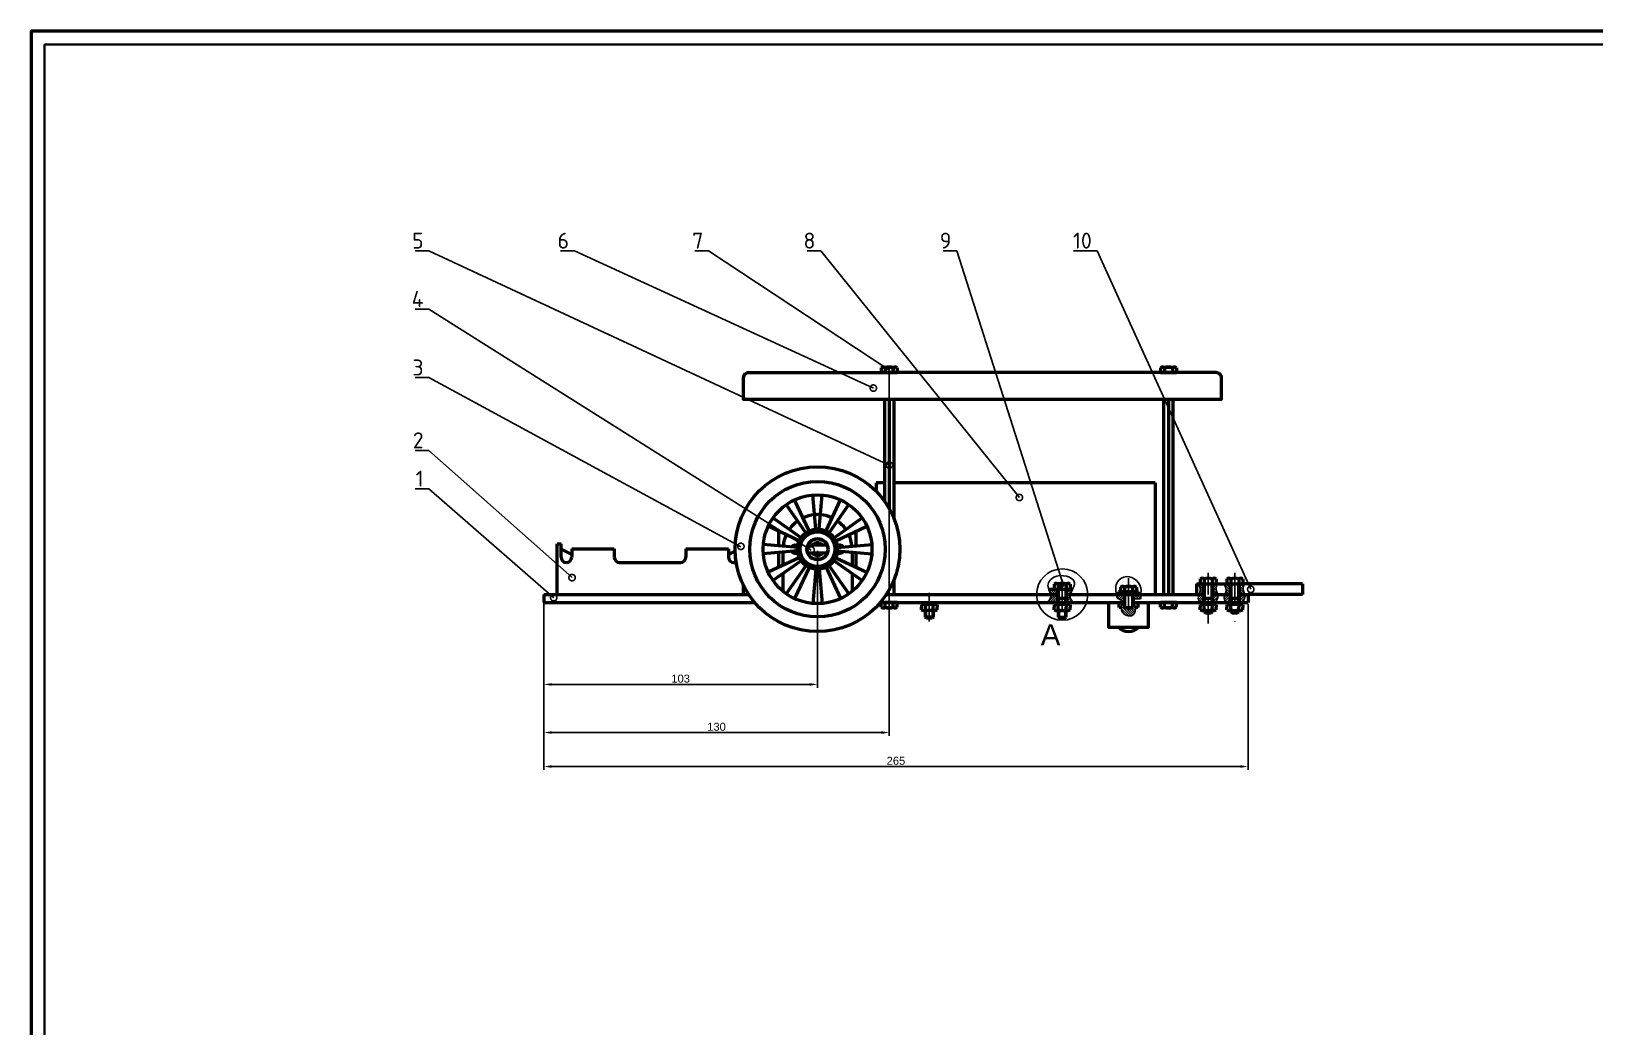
# Model space of a CAD drawing. Header units: inches. Extents: x -2446 to 6128, y -345 to 2058.
# Drawn here: x 116 to 705, y 1196 to 1571 of the extents above; entities that cross this region are included whole.
import ezdxf

# ---------------------------------------------------------------- set-up
doc = ezdxf.new("R2010")
doc.units = ezdxf.units.IN
doc.header["$MEASUREMENT"] = 0
doc.linetypes.add('ACAD_ISO10W100', pattern=[18, 12, -3, 0, -3])
doc.layers.get('0').update_dxf_attribs({"color": 1, "lineweight": 50})
for name, color, linetype, lineweight in [('0.6', 7, 'Continuous', 60), ('10_CHUTHICHDAM', 7, 'Continuous', 50), ('1_NETDAM', 7, 'Continuous', 50), ('9_DUONGCHUTHICH', 152, 'Continuous', 25), ('KHUNG MANH', 2, 'Continuous', 35), ('Net Dam', 3, 'Continuous', 50), ('Net Dam 2', 60, 'Continuous', 50), ('Net Dam 3', 230, 'Continuous', 50), ('Net Dam 4', 170, 'Continuous', 50), ('Net Dam BL', 30, 'Continuous', 50), ('Net Duong Tam', 190, 'ACAD_ISO10W100', 25), ('Net Nhat', 2, 'Continuous', 25), ('Net Vat Lieu', 210, 'Continuous', 25)]:
    doc.layers.add(name, color=color, linetype=linetype, lineweight=lineweight)
doc.styles.get("Standard").update_dxf_attribs({"font": 'arial.ttf'})
doc.dimstyles.new('ISO-25', dxfattribs={"dimtxt": 3, "dimasz": 3, "dimexe": 1.25, "dimexo": 0.625, "dimtad": 1, "dimtxsty": 'Standard', "dimcen": 6, "dimadec": 0, "dimazin": 0, "dimtfac": 1, "dimtmove": 0, "dimatfit": 3, "dimfxl": 1, "dimarcsym": 0})
pattern_1 = [(45, (1737.39503, 633.25836), (-0.44194174, 0.44194174), [])]
pattern_2 = [(135, (1737.39503, 633.25836), (-0.44194174, -0.44194174), [])]

# ---------------------------------------------------------------- blocks, each defined once
blk = doc.blocks.new('*U9')
at = {"layer": 'Net Dam 3'}
for p, q in [((-0.66, -6.44), (-1.79, 6.44)), ((0.66, -6.44), (1.79, 6.44))]:
    blk.add_line(p, q, dxfattribs=at)
blk = doc.blocks.new('*U10')
at = {"layer": 'Net Dam 3', "color": 0, "linetype": 'ByBlock', "lineweight": -2, "transparency": 16777216}
for p, rotation in [((-1332.32, 754.83), 29.99999999999999), ((-1318.34, 754.83), 329.9999999999999), ((-1337.44, 749.71), 59.99999999999999), ((-1313.22, 749.71), 299.9999999999999), ((-1339.31, 742.72), 90), ((-1311.35, 742.72), 269.9999999999999), ((-1337.44, 735.73), 120), ((-1332.32, 730.61), 150), ((-1318.34, 730.61), 210), ((-1313.22, 735.73), 240), ((-1325.33, 728.74), 180)]:
    blk.add_blockref('*U9', p, dxfattribs=dict(at, rotation=rotation))
blk.add_blockref('*U9', (-1325.33, 756.7), dxfattribs=at)
blk = doc.blocks.new('*D11')
at = {"layer": '9_DUONGCHUTHICH', "color": 0, "lineweight": -2, "transparency": 16777216}
for p, q in [((309.02, 1355.34), (309.02, 1292.89)), ((574.15, 1355.34), (574.15, 1292.89)), ((312.02, 1294.14), (571.15, 1294.14))]:
    blk.add_line(p, q, dxfattribs=at)
at = {"layer": '9_DUONGCHUTHICH', "color": 0, "transparency": 16777216}
for points in [[(312.02, 1294.64), (312.02, 1293.64), (309.02, 1294.14)], [(571.15, 1294.64), (571.15, 1293.64), (574.15, 1294.14)]]:
    blk.add_solid(points, dxfattribs=at)
at = {"layer": 'Defpoints', "color": 0, "transparency": 16777216}
for p in [(309.02, 1355.97), (574.15, 1355.97), (574.15, 1294.14)]:
    blk.add_point(p, dxfattribs=at)
at = {"layer": '9_DUONGCHUTHICH', "color": 0, "transparency": 16777216, "insert": (441.58, 1296.29), "char_height": 3, "attachment_point": 5}
blk.add_mtext('265', dxfattribs=at)
blk = doc.blocks.new('*D34')
at = {"layer": '9_DUONGCHUTHICH', "color": 0, "lineweight": -2, "transparency": 16777216}
for p, q in [((439.08, 1443.94), (439.08, 1305.69)), ((309.02, 1358.34), (309.02, 1305.69)), ((312.02, 1306.94), (436.08, 1306.94))]:
    blk.add_line(p, q, dxfattribs=at)
at = {"layer": '9_DUONGCHUTHICH', "color": 0, "transparency": 16777216}
for points in [[(312.02, 1307.44), (312.02, 1306.44), (309.02, 1306.94)], [(436.08, 1307.44), (436.08, 1306.44), (439.08, 1306.94)]]:
    blk.add_solid(points, dxfattribs=at)
at = {"layer": 'Defpoints', "color": 0, "transparency": 16777216}
for p in [(439.08, 1444.57), (309.02, 1358.97), (439.08, 1306.94)]:
    blk.add_point(p, dxfattribs=at)
at = {"layer": '9_DUONGCHUTHICH', "color": 0, "transparency": 16777216, "insert": (374.05, 1309.1), "char_height": 3, "attachment_point": 5}
blk.add_mtext('130', dxfattribs=at)
blk = doc.blocks.new('*D35')
at = {"layer": '9_DUONGCHUTHICH', "color": 0, "lineweight": -2, "transparency": 16777216}
for p, q in [((412.07, 1375.35), (412.07, 1323.81)), ((309.02, 1355.34), (309.02, 1323.81)), ((409.07, 1325.06), (312.02, 1325.06))]:
    blk.add_line(p, q, dxfattribs=at)
at = {"layer": '9_DUONGCHUTHICH', "color": 0, "transparency": 16777216}
for points in [[(312.02, 1325.56), (312.02, 1324.56), (309.02, 1325.06)], [(409.07, 1325.56), (409.07, 1324.56), (412.07, 1325.06)]]:
    blk.add_solid(points, dxfattribs=at)
at = {"layer": 'Defpoints', "color": 0, "transparency": 16777216}
for p in [(412.07, 1375.98), (309.02, 1355.97), (309.02, 1325.06)]:
    blk.add_point(p, dxfattribs=at)
at = {"layer": '9_DUONGCHUTHICH', "color": 0, "transparency": 16777216, "insert": (360.54, 1327.22), "char_height": 3, "attachment_point": 5}
blk.add_mtext('103', dxfattribs=at)
blk = doc.blocks.new('_DotSmall')
at = {"color": 0, "linetype": 'ByBlock', "const_width": 0.5}
blk.add_lwpolyline([(-0.0625, 0, 1), (0.0625, 0, 1)], format="xyb", close=True, dxfattribs=at)

msp = doc.modelspace()

# ---------------------------------------------------------------- hatches: boundary and pattern name
at = {"layer": 'Net Vat Lieu'}
h = msp.add_hatch(dxfattribs=at)
h.set_pattern_fill('ANSI31', color=256, scale=5, angle=90)
edge = h.paths.add_edge_path()
edge.add_line((502.399, 1358.968), (502.399, 1360.944))
edge.add_line((502.399, 1360.944), (499.009, 1360.945))
edge.add_spline(control_points=[(499.009, 1360.945), (499.227, 1360.268), (499.571, 1359.606), (499.743, 1358.968)], knot_values=[3.3974099, 3.3974099, 3.3974099, 3.3974099, 5.4283552, 5.4283552, 5.4283552, 5.4283552], degree=3, periodic=0)
edge.add_line((499.743, 1358.968), (502.399, 1358.968))
edge = h.paths.add_edge_path()
edge.add_line((505.899, 1358.968), (507.252, 1358.968))
edge.add_spline(control_points=[(507.252, 1358.968), (507.432, 1359.614), (507.772, 1360.285), (508.087, 1360.942)], knot_values=[21.1030527, 21.1030527, 21.1030527, 21.1030527, 23.0631594, 23.0631594, 23.0631594, 23.0631594], degree=3, periodic=0)
edge.add_line((508.087, 1360.942), (505.899, 1360.943))
edge.add_line((505.899, 1360.943), (505.899, 1358.968))
h = msp.add_hatch(dxfattribs=at)
h.set_pattern_fill('ANSI31', color=256, scale=5, angle=90)
h.set_pattern_definition(pattern_2)
edge = h.paths.add_edge_path()
edge.add_spline(control_points=[(555.395, 1362.968), (555.773, 1362.108), (556.37, 1360.753), (555.849, 1359.456), (555.677, 1358.968)], knot_values=[0, 0, 0, 0, 2.6475106, 4.1695763, 4.1695763, 4.1695763, 4.1695763], degree=3, periodic=0)
edge.add_line((555.677, 1358.968), (557.391, 1358.968))
edge.add_line((557.391, 1358.968), (557.391, 1362.968))
edge.add_line((557.391, 1362.968), (556.141, 1362.968))
edge.add_line((556.141, 1362.968), (555.395, 1362.968))
edge = h.paths.add_edge_path()
edge.add_spline(control_points=[(562.673, 1358.968), (562.491, 1359.612), (561.733, 1360.951), (562.321, 1362.282), (562.624, 1362.968)], knot_values=[0, 0, 0, 0, 2.0050951, 4.1378391, 4.1378391, 4.1378391, 4.1378391], degree=3, periodic=0)
edge.add_line((562.624, 1362.968), (562.141, 1362.968))
edge.add_line((562.141, 1362.968), (560.891, 1362.968))
edge.add_line((560.891, 1362.968), (560.891, 1358.968))
edge.add_line((560.891, 1358.968), (562.673, 1358.968))
edge = h.paths.add_edge_path()
edge.add_spline(control_points=[(565.13, 1362.968), (565.508, 1362.108), (566.104, 1360.753), (565.583, 1359.456), (565.412, 1358.968)], knot_values=[0, 0, 0, 0, 2.6475106, 4.1695763, 4.1695763, 4.1695763, 4.1695763], degree=3, periodic=0)
edge.add_line((565.412, 1358.968), (567.396, 1358.968))
edge.add_line((567.396, 1358.968), (567.396, 1362.968))
edge.add_line((567.396, 1362.968), (566.146, 1362.968))
edge.add_line((566.146, 1362.968), (565.13, 1362.968))
edge = h.paths.add_edge_path()
edge.add_spline(control_points=[(572.866, 1358.968), (572.685, 1359.612), (571.926, 1360.951), (572.515, 1362.282), (572.818, 1362.968)], knot_values=[0, 0, 0, 0, 2.0050951, 4.1378391, 4.1378391, 4.1378391, 4.1378391], degree=3, periodic=0)
edge.add_line((572.818, 1362.968), (572.146, 1362.968))
edge.add_line((572.146, 1362.968), (570.896, 1362.968))
edge.add_line((570.896, 1362.968), (570.896, 1358.968))
edge.add_line((570.896, 1358.968), (572.866, 1358.968))
h = msp.add_hatch(dxfattribs=at)
h.set_pattern_fill('ANSI31', color=256, scale=5)
edge = h.paths.add_edge_path()
edge.add_line((502.399, 1357.467), (502.399, 1358.968))
edge.add_line((502.399, 1358.968), (499.743, 1358.968))
edge.add_spline(control_points=[(499.743, 1358.968), (499.835, 1358.631), (499.973, 1357.586), (499.199, 1356.624), (498.669, 1355.967)], knot_values=[0, 0, 0, 0, 1.0736618, 3.3974099, 3.3974099, 3.3974099, 3.3974099], degree=3, periodic=0)
edge.add_line((498.669, 1355.967), (501.944, 1355.967))
edge.add_line((501.944, 1355.967), (502.399, 1355.967))
edge.add_line((502.399, 1355.967), (502.399, 1357.467))
edge = h.paths.add_edge_path()
edge.add_spline(control_points=[(508.106, 1355.967), (507.807, 1356.493), (507.019, 1357.399), (507.11, 1358.461), (507.252, 1358.968)], knot_values=[23.0631594, 23.0631594, 23.0631594, 23.0631594, 24.8467004, 26.3843893, 26.3843893, 26.3843893, 26.3843893], degree=3, periodic=0)
edge.add_line((507.252, 1358.968), (505.899, 1358.968))
edge.add_line((505.899, 1358.968), (505.899, 1357.467))
edge.add_line((505.899, 1357.467), (505.899, 1355.967))
edge.add_line((505.899, 1355.967), (506.524, 1355.967))
edge.add_line((506.524, 1355.967), (508.106, 1355.967))
h = msp.add_hatch(dxfattribs=at)
h.set_pattern_fill('ANSI31', color=256, scale=5)
h.set_pattern_definition(pattern_1)
edge = h.paths.add_edge_path()
edge.add_line((527.325, 1358.968), (525.326, 1358.968))
edge.add_line((525.326, 1358.968), (524.495, 1358.968))
edge.add_spline(control_points=[(524.495, 1358.968), (524.616, 1358.381), (524.844, 1357.278), (526.513, 1356.903), (526.702, 1356.263), (526.709, 1355.967)], knot_values=[0, 0, 0, 0, 1.6651842, 3.1329421, 4.0989012, 4.0989012, 4.0989012, 4.0989012], degree=3, periodic=0)
edge.add_line((526.709, 1355.967), (527.325, 1355.967))
edge.add_line((527.325, 1355.967), (527.325, 1358.968))
edge = h.paths.add_edge_path()
edge.add_spline(control_points=[(531.289, 1355.967), (531.158, 1356.708), (531.168, 1357.805), (534.11, 1356.731), (533.643, 1358.352), (533.567, 1358.968)], knot_values=[15.9668848, 15.9668848, 15.9668848, 15.9668848, 17.8952654, 19.7650699, 21.3883586, 21.3883586, 21.3883586, 21.3883586], degree=3, periodic=0)
edge.add_line((533.567, 1358.968), (532.926, 1358.968))
edge.add_line((532.926, 1358.968), (530.927, 1358.968))
edge.add_line((530.927, 1358.968), (530.927, 1355.967))
edge.add_line((530.927, 1355.967), (531.289, 1355.967))
h = msp.add_hatch(dxfattribs=at)
h.set_pattern_fill('ANSI31', color=256, scale=5, angle=90)
h.set_pattern_definition(pattern_2)
edge = h.paths.add_edge_path()
edge.add_line((527.325, 1353.967), (527.325, 1355.967))
edge.add_line((527.325, 1355.967), (526.709, 1355.967))
edge.add_spline(control_points=[(526.709, 1355.967), (526.729, 1355.165), (525.448, 1352.205), (530.289, 1349.758), (532.092, 1352.895), (531.419, 1355.231), (531.289, 1355.967)], knot_values=[4.0989012, 4.0989012, 4.0989012, 4.0989012, 6.713048, 11.0903074, 14.0517626, 15.9668848, 15.9668848, 15.9668848, 15.9668848], degree=3, periodic=0)
edge.add_line((531.289, 1355.967), (530.927, 1355.967))
edge.add_line((530.927, 1355.967), (530.927, 1353.967))
edge.add_line((530.927, 1353.967), (527.325, 1353.967))
h = msp.add_hatch(dxfattribs=at)
h.set_pattern_fill('ANSI31', color=256, scale=5)
h.set_pattern_definition(pattern_1)
edge = h.paths.add_edge_path()
edge.add_line((557.391, 1358.968), (555.677, 1358.968))
edge.add_spline(control_points=[(555.677, 1358.968), (555.552, 1358.611), (555.24, 1357.62), (555.493, 1356.483), (555.922, 1355.984), (555.938, 1355.967)], knot_values=[4.1695763, 4.1695763, 4.1695763, 4.1695763, 5.2831158, 7.193537, 7.2637796, 7.2637796, 7.2637796, 7.2637796], degree=3, periodic=0)
edge.add_line((555.938, 1355.967), (556.766, 1355.967))
edge.add_line((556.766, 1355.967), (557.391, 1355.967))
edge.add_line((557.391, 1355.967), (557.391, 1358.968))
edge = h.paths.add_edge_path()
edge.add_spline(control_points=[(562.151, 1355.967), (562.225, 1356.763), (562.917, 1357.745), (562.737, 1358.742), (562.673, 1358.968)], knot_values=[4.1378391, 4.1378391, 4.1378391, 4.1378391, 6.544883, 7.2484862, 7.2484862, 7.2484862, 7.2484862], degree=3, periodic=0)
edge.add_line((562.673, 1358.968), (560.891, 1358.968))
edge.add_line((560.891, 1358.968), (560.891, 1355.967))
edge.add_line((560.891, 1355.967), (561.516, 1355.967))
edge.add_line((561.516, 1355.967), (562.151, 1355.967))
edge = h.paths.add_edge_path()
edge.add_line((567.396, 1358.968), (565.412, 1358.968))
edge.add_spline(control_points=[(565.412, 1358.968), (565.287, 1358.611), (564.974, 1357.62), (565.227, 1356.483), (565.657, 1355.984), (565.673, 1355.967)], knot_values=[4.1695763, 4.1695763, 4.1695763, 4.1695763, 5.2831158, 7.193537, 7.2637796, 7.2637796, 7.2637796, 7.2637796], degree=3, periodic=0)
edge.add_line((565.673, 1355.967), (566.771, 1355.967))
edge.add_line((566.771, 1355.967), (567.396, 1355.967))
edge.add_line((567.396, 1355.967), (567.396, 1358.968))
edge = h.paths.add_edge_path()
edge.add_spline(control_points=[(572.344, 1355.967), (572.419, 1356.763), (573.11, 1357.745), (572.93, 1358.742), (572.866, 1358.968)], knot_values=[4.1378391, 4.1378391, 4.1378391, 4.1378391, 6.544883, 7.2484862, 7.2484862, 7.2484862, 7.2484862], degree=3, periodic=0)
edge.add_line((572.866, 1358.968), (570.896, 1358.968))
edge.add_line((570.896, 1358.968), (570.896, 1355.967))
edge.add_line((570.896, 1355.967), (571.521, 1355.967))
edge.add_line((571.521, 1355.967), (572.344, 1355.967))

# ---------------------------------------------------------------- linework, layer by layer
for p, q in [((399.061, 1374.839), (399.061, 1369.912)), ((425.074, 1374.839), (425.074, 1369.912)), ((399.061, 1366.869), (399.061, 1360.131)), ((425.074, 1366.869), (425.074, 1360.131)), ((441.317, 1368.473), (441.317, 1368.473)), ((309.016, 1358.968), (309.016, 1355.967)), ((309.016, 1358.968), (386.138, 1358.968)), ((309.016, 1355.967), (388.377, 1355.967)), ((436.081, 1355.967), (435.758, 1355.967)), ((437.997, 1358.968), (502.399, 1358.968)), ((442.081, 1355.967), (501.944, 1355.967)), ((505.899, 1358.968), (525.326, 1358.968)), ((506.524, 1355.967), (526.709, 1355.967)), ((531.289, 1355.967), (541.134, 1355.967)), ((532.926, 1358.968), (545.969, 1358.968)), ((545.969, 1358.968), (555.677, 1358.968)), ((547.134, 1355.967), (556.766, 1355.967)), ((561.516, 1355.967), (566.771, 1355.967)), ((562.673, 1358.968), (565.412, 1358.968)), ((571.521, 1355.967), (574.149, 1355.967)), ((572.866, 1358.968), (574.149, 1358.968)), ((574.149, 1358.968), (574.149, 1355.967))]:
    msp.add_line(p, q)
msp.add_lwpolyline([(116.131, 730.009), (1305.131, 730.009), (1305.131, 1571.009), (116.131, 1571.009)], close=True)
for centre, radius, start, end in [((412.068, 1375.977), 13.006, 95, 115), ((412.068, 1375.977), 13.007, 80, 95), ((412.068, 1375.977), 13.007, 65, 80), ((412.068, 1375.977), 13.006, 125, 145), ((412.068, 1375.977), 13.007, 35, 55), ((412.068, 1375.977), 13.006, 155, 175), ((403.619, 1375.977), 1.501, 49.9262, 145.616916), ((420.516, 1375.977), 1.501, 34.383084, 130.0738), ((412.068, 1375.977), 13.007, 5, 25), ((403.619, 1375.977), 1.501, 214.383084, 310.0738), ((420.516, 1375.977), 1.501, 229.9262, 325.616916)]:
    msp.add_arc(centre, radius, start, end)
at = {"layer": '10_CHUTHICHDAM', "linetype": 'Continuous', "lineweight": 25}
for p, q in [((265.808, 1488.387), (263.808, 1488.387)), ((320.534, 1488.387), (318.534, 1488.387)), ((371.086, 1488.387), (369.086, 1488.387)), ((413.293, 1488.387), (411.293, 1488.387)), ((464.474, 1488.387), (462.474, 1488.387)), ((517.316, 1488.387), (515.316, 1488.387)), ((265.808, 1466.419), (263.808, 1466.419)), ((265.808, 1440.614), (263.808, 1440.614)), ((265.808, 1413.201), (263.808, 1413.201)), ((265.808, 1398.761), (263.808, 1398.761))]:
    msp.add_line(p, q, dxfattribs=at)
for points in [[(260.639, 1488.387), (263.808, 1488.387)], [(315.365, 1488.387), (318.534, 1488.387)], [(365.917, 1488.387), (369.086, 1488.387)], [(408.123, 1488.387), (411.293, 1488.387)], [(459.305, 1488.387), (462.474, 1488.387)], [(508.362, 1488.387), (515.316, 1488.387)], [(260.639, 1466.419), (263.808, 1466.419)], [(260.639, 1440.614), (263.808, 1440.614)], [(260.639, 1413.201), (263.808, 1413.201)], [(260.639, 1398.761), (263.808, 1398.761)]]:
    msp.add_lwpolyline(points, dxfattribs=at)
at = {"layer": '1_NETDAM'}
for p, q in [((434.149, 1400.968), (434.149, 1397.749)), ((437.246, 1400.968), (434.149, 1400.968)), ((539.149, 1400.968), (440.916, 1400.968)), ((539.149, 1400.968), (539.149, 1358.968)), ((499.009, 1360.945), (508.088, 1360.942)), ((526.709, 1355.967), (527.325, 1355.967)), ((531.289, 1355.967), (530.927, 1355.967)), ((555.677, 1358.968), (557.391, 1358.968)), ((562.673, 1358.968), (560.891, 1358.968)), ((565.412, 1358.968), (567.396, 1358.968)), ((572.866, 1358.968), (570.896, 1358.968))]:
    msp.add_line(p, q, dxfattribs=at)
at = {"layer": '9_DUONGCHUTHICH', "linetype": 'Continuous', "lineweight": 25}
for points in [[(439.081, 1407.677), (265.808, 1488.387)], [(433.088, 1436.649), (320.534, 1488.387)], [(438.942, 1443.499), (371.086, 1488.387)], [(488.029, 1395.452), (413.293, 1488.387)], [(504.717, 1361.882), (464.474, 1488.387)], [(575.133, 1360.882), (517.316, 1488.387)], [(409.662, 1375.664), (265.808, 1466.419)], [(383.138, 1376.902), (265.808, 1440.614)], [(319.67, 1365.274), (265.808, 1413.201)], [(312.765, 1357.703), (265.808, 1398.761)]]:
    msp.add_lwpolyline(points, dxfattribs=at)
at = {"layer": 'KHUNG MANH'}
msp.add_lwpolyline([(121.131, 735.009), (1300.131, 735.009), (1300.131, 1566.009), (121.131, 1566.009)], close=True, dxfattribs=at)
at = {"layer": 'Net Dam'}
for p, q in [((386.134, 1442.467), (436.081, 1442.467)), ((562.134, 1442.467), (547.134, 1442.467)), ((401.369, 1383.468), (401.435, 1383.468)), ((422.767, 1383.468), (422.7, 1383.468)), ((397.561, 1377.246), (397.561, 1382.741)), ((426.574, 1377.246), (426.574, 1382.741)), ((397.561, 1369.212), (397.561, 1374.707)), ((426.574, 1369.212), (426.574, 1374.707)), ((380.536, 1370.968), (380.536, 1370.968)), ((525.626, 1353.967), (525.626, 1355.967)), ((526.41, 1353.967), (525.626, 1353.967)), ((530.627, 1353.967), (530.626, 1353.967)), ((532.626, 1353.967), (531.666, 1353.967)), ((532.626, 1355.967), (532.626, 1353.967))]:
    msp.add_line(p, q, dxfattribs=at)
msp.add_lwpolyline([(386.134, 1442.467, 0.4142136), (384.134, 1440.467), (384.134, 1432.467), (564.134, 1432.467), (564.134, 1440.467, 0.4142136), (562.134, 1442.467)], format="xyb", dxfattribs=at)
for points in [[(541.134, 1442.467), (442.081, 1442.467)], [(521.626, 1355.967), (521.626, 1346.577), (536.626, 1346.577), (536.626, 1355.967)]]:
    msp.add_lwpolyline(points, dxfattribs=at)
for centre, radius, start, end in [((380.536, 1372.968), 2, 270, 296.577045), ((529.126, 1349.967), 5, 222.687553, 317.312447)]:
    msp.add_arc(centre, radius, start, end, dxfattribs=at)
at = {"layer": 'Net Dam 2'}
for radius in [31.01, 25.5]:
    msp.add_circle((412.068, 1375.977), radius, dxfattribs=at)
at = {"layer": 'Net Dam 3'}
for p, q in [((439.081, 1432.467), (439.081, 1391.205)), ((544.134, 1432.467), (544.134, 1358.968)), ((314.036, 1358.968), (314.036, 1377.968)), ((314.036, 1377.968), (315.536, 1377.968)), ((315.536, 1372.968), (315.536, 1377.968)), ((315.536, 1375.968), (319.536, 1373.968)), ((319.536, 1376.128), (319.536, 1372.968)), ((319.536, 1376.128), (335.579, 1376.128)), ((335.579, 1376.128), (335.579, 1372.968)), ((362.493, 1376.128), (362.493, 1372.968)), ((362.493, 1376.128), (378.536, 1376.128)), ((378.536, 1376.128), (378.536, 1372.968)), ((381.066, 1375.233), (378.536, 1373.968)), ((317.536, 1370.968), (317.536, 1370.968)), ((337.579, 1370.968), (360.493, 1370.968)), ((384.036, 1362.716), (384.036, 1358.968))]:
    msp.add_line(p, q, dxfattribs=at)
for points in [[(437.246, 1432.467), (437.246, 1394.078)], [(440.916, 1387.351), (440.916, 1432.467)], [(542.299, 1432.467), (542.299, 1358.968)], [(545.969, 1358.968), (545.969, 1432.467)], [(440.916, 1358.968), (440.916, 1364.602)]]:
    msp.add_lwpolyline(points, dxfattribs=at)
for radius in [20.5, 7.57, 6.57]:
    msp.add_circle((412.068, 1375.977), radius, dxfattribs=at)
for centre, start, end in [((317.536, 1372.968), 180, 270), ((317.536, 1372.968), 270, 0), ((337.579, 1372.968), 180, 270), ((360.493, 1372.968), 270, 0), ((380.536, 1372.968), 180, 270)]:
    msp.add_arc(centre, 2, start, end, dxfattribs=at)
at = {"layer": 'Net Dam 4'}
for p, q in [((554.649, 1362.968), (554.649, 1358.968)), ((554.649, 1362.968), (556.141, 1362.968)), ((562.141, 1362.968), (566.146, 1362.968)), ((594.649, 1362.968), (572.146, 1362.968)), ((594.649, 1362.968), (594.649, 1358.968)), ((594.649, 1358.968), (574.149, 1358.968))]:
    msp.add_line(p, q, dxfattribs=at)
at = {"layer": 'Net Dam BL', "ltscale": 0.5}
for p, q in [((436.081, 1444.31), (436.081, 1442.467)), ((442.081, 1442.467), (436.081, 1442.467)), ((437.581, 1444.31), (437.581, 1442.467)), ((440.581, 1444.31), (440.581, 1442.467)), ((442.081, 1444.31), (442.081, 1442.467)), ((541.134, 1444.31), (541.134, 1442.467)), ((547.134, 1442.467), (541.134, 1442.467)), ((542.634, 1444.31), (542.634, 1442.467)), ((545.634, 1444.31), (545.634, 1442.467)), ((547.134, 1444.31), (547.134, 1442.467)), ((501.149, 1362.811), (501.149, 1360.968)), ((502.649, 1362.811), (502.649, 1360.968)), ((505.649, 1362.811), (505.649, 1360.968)), ((507.149, 1362.811), (507.149, 1360.968)), ((532.926, 1359.868), (525.326, 1359.868)), ((526.126, 1361.711), (526.126, 1359.868)), ((527.626, 1361.711), (527.626, 1359.868)), ((530.626, 1361.711), (530.626, 1359.868)), ((532.126, 1361.711), (532.126, 1359.868)), ((556.141, 1364.811), (556.141, 1362.968)), ((557.641, 1364.811), (557.641, 1362.968)), ((560.641, 1364.811), (560.641, 1362.968)), ((562.141, 1364.811), (562.141, 1362.968)), ((566.146, 1364.811), (566.146, 1362.968)), ((567.646, 1364.811), (567.646, 1362.968)), ((570.646, 1364.811), (570.646, 1362.968)), ((572.146, 1364.811), (572.146, 1362.968)), ((436.081, 1355.967), (442.081, 1355.967)), ((436.081, 1354.124), (436.081, 1355.967)), ((437.581, 1354.124), (437.581, 1355.967)), ((440.581, 1354.124), (440.581, 1355.967)), ((442.081, 1354.124), (442.081, 1355.967)), ((451.149, 1355.084), (451.149, 1354.142)), ((451.149, 1353.199), (451.149, 1354.142)), ((452.649, 1355.084), (452.649, 1354.142)), ((452.649, 1353.199), (452.649, 1354.142)), ((453.881, 1355.342), (454.048, 1355.967)), ((454.399, 1355.342), (454.566, 1355.967)), ((455.649, 1353.199), (455.649, 1355.084)), ((457.149, 1355.084), (457.149, 1354.142)), ((457.149, 1353.199), (457.149, 1354.142)), ((501.149, 1355.084), (501.149, 1354.142)), ((501.149, 1353.199), (501.149, 1354.142)), ((502.649, 1353.199), (502.649, 1355.084)), ((503.899, 1355.342), (503.731, 1355.967)), ((504.416, 1355.342), (504.249, 1355.967)), ((505.649, 1355.084), (505.649, 1354.142)), ((505.649, 1353.199), (505.649, 1354.142)), ((507.149, 1355.084), (507.149, 1354.142)), ((507.149, 1353.199), (507.149, 1354.142)), ((541.134, 1355.967), (547.134, 1355.967)), ((541.134, 1354.124), (541.134, 1355.967)), ((542.634, 1354.124), (542.634, 1355.967)), ((545.634, 1354.124), (545.634, 1355.967)), ((547.134, 1354.124), (547.134, 1355.967)), ((556.141, 1355.084), (556.141, 1354.142)), ((556.141, 1353.199), (556.141, 1354.142)), ((557.641, 1353.199), (557.641, 1355.084)), ((558.891, 1355.342), (558.724, 1355.967)), ((559.409, 1355.342), (559.241, 1355.967)), ((560.641, 1355.084), (560.641, 1354.142)), ((560.641, 1353.199), (560.641, 1354.142)), ((562.141, 1355.084), (562.141, 1354.142)), ((562.141, 1353.199), (562.141, 1354.142)), ((566.146, 1355.084), (566.146, 1354.142)), ((566.146, 1353.199), (566.146, 1354.142)), ((567.646, 1353.199), (567.646, 1355.084)), ((568.896, 1355.342), (568.729, 1355.967)), ((569.414, 1355.342), (569.246, 1355.967)), ((570.646, 1355.084), (570.646, 1354.142)), ((570.646, 1353.199), (570.646, 1354.142)), ((572.146, 1355.084), (572.146, 1354.142)), ((572.146, 1353.199), (572.146, 1354.142)), ((452.649, 1350.417), (452.649, 1352.942)), ((455.649, 1350.417), (452.649, 1350.417)), ((453.099, 1349.967), (452.649, 1350.417)), ((455.199, 1349.967), (453.099, 1349.967)), ((455.649, 1350.417), (455.199, 1349.967)), ((455.649, 1352.942), (455.649, 1350.417)), ((502.649, 1352.942), (502.649, 1350.417)), ((502.649, 1350.417), (505.649, 1350.417)), ((502.649, 1350.417), (503.099, 1349.967)), ((503.099, 1349.967), (505.199, 1349.967)), ((505.199, 1349.967), (505.649, 1350.417)), ((505.649, 1350.417), (505.649, 1352.942)), ((557.641, 1352.942), (557.641, 1352.417)), ((557.641, 1352.417), (560.641, 1352.417)), ((557.641, 1352.417), (558.091, 1351.967)), ((558.091, 1351.967), (560.191, 1351.967)), ((560.191, 1351.967), (560.641, 1352.417)), ((560.641, 1352.417), (560.641, 1352.942)), ((567.646, 1352.942), (567.646, 1352.417)), ((567.646, 1352.417), (570.646, 1352.417)), ((567.646, 1352.417), (568.096, 1351.967)), ((568.096, 1351.967), (570.196, 1351.967)), ((570.196, 1351.967), (570.646, 1352.417)), ((570.646, 1352.417), (570.646, 1352.942))]:
    msp.add_line(p, q, dxfattribs=at)
at = {"layer": 'Net Dam BL'}
for p, q in [((436.081, 1442.467), (442.081, 1442.467)), ((541.134, 1442.467), (547.134, 1442.467)), ((415.646, 1377.477), (408.489, 1377.477)), ((415.646, 1374.477), (408.489, 1374.477)), ((501.149, 1360.968), (507.149, 1360.968)), ((501.899, 1363.068), (506.399, 1363.068)), ((502.399, 1360.968), (502.399, 1357.467)), ((502.649, 1360.968), (502.649, 1357.467)), ((505.649, 1357.467), (505.649, 1360.968)), ((505.899, 1357.467), (505.899, 1360.968)), ((525.326, 1359.868), (532.926, 1359.868)), ((525.326, 1359.868), (525.326, 1358.968)), ((532.926, 1359.868), (532.926, 1358.968)), ((556.141, 1362.968), (562.141, 1362.968)), ((557.391, 1362.968), (557.391, 1355.967)), ((557.641, 1362.968), (557.641, 1355.967)), ((560.641, 1355.967), (560.641, 1362.968)), ((560.891, 1355.967), (560.891, 1362.968)), ((566.146, 1362.968), (572.146, 1362.968)), ((567.396, 1362.968), (567.396, 1355.967)), ((567.646, 1362.968), (567.646, 1355.967)), ((570.646, 1355.967), (570.646, 1362.968)), ((570.896, 1355.967), (570.896, 1362.968)), ((442.081, 1355.967), (436.081, 1355.967)), ((501.774, 1355.967), (506.524, 1355.967)), ((505.899, 1357.467), (502.399, 1357.467)), ((502.399, 1357.467), (502.399, 1355.967)), ((502.649, 1357.467), (502.649, 1355.967)), ((505.649, 1355.967), (505.649, 1357.467)), ((505.899, 1355.967), (505.899, 1357.467)), ((525.326, 1358.968), (532.926, 1358.968)), ((527.325, 1353.967), (530.927, 1353.967)), ((527.625, 1358.968), (527.626, 1353.967)), ((530.627, 1358.968), (530.627, 1353.967)), ((547.134, 1355.967), (541.134, 1355.967)), ((556.766, 1355.967), (561.516, 1355.967)), ((560.891, 1357.467), (557.391, 1357.467)), ((566.771, 1355.967), (571.521, 1355.967)), ((570.896, 1357.467), (567.396, 1357.467))]:
    msp.add_line(p, q, dxfattribs=at)
at = {"layer": 'Net Dam BL', "ltscale": 0.5}
for points in [[(436.831, 1444.567), (437.581, 1444.567), (439.081, 1444.567), (440.581, 1444.567), (441.331, 1444.567)], [(541.884, 1444.567), (542.634, 1444.567), (544.134, 1444.567), (545.634, 1444.567), (546.384, 1444.567)], [(526.876, 1361.968), (527.626, 1361.968), (529.126, 1361.968), (530.626, 1361.968), (531.376, 1361.968)], [(441.331, 1353.867), (440.581, 1353.867), (439.081, 1353.867), (437.581, 1353.867), (436.831, 1353.867)], [(451.774, 1355.967), (451.774, 1355.342), (456.524, 1355.342)], [(456.399, 1355.342), (455.649, 1355.342), (454.149, 1355.342), (452.649, 1355.342), (451.899, 1355.342)], [(456.524, 1355.342), (456.524, 1355.967)], [(506.524, 1355.967), (506.524, 1355.342), (501.774, 1355.342)], [(501.774, 1355.342), (501.774, 1355.967)], [(501.899, 1355.342), (502.649, 1355.342), (504.149, 1355.342), (505.649, 1355.342), (506.399, 1355.342)], [(546.384, 1353.867), (545.634, 1353.867), (544.134, 1353.867), (542.634, 1353.867), (541.884, 1353.867)], [(561.516, 1355.967), (561.516, 1355.342), (556.766, 1355.342)], [(556.766, 1355.342), (556.766, 1355.967)], [(556.891, 1355.342), (557.641, 1355.342), (559.141, 1355.342), (560.641, 1355.342), (561.391, 1355.342)], [(571.521, 1355.967), (571.521, 1355.342), (566.771, 1355.342)], [(566.771, 1355.342), (566.771, 1355.967)], [(566.896, 1355.342), (567.646, 1355.342), (569.146, 1355.342), (570.646, 1355.342), (571.396, 1355.342)], [(456.399, 1352.942), (455.649, 1352.942), (454.149, 1352.942), (452.649, 1352.942), (451.899, 1352.942)], [(501.899, 1352.942), (502.649, 1352.942), (504.149, 1352.942), (505.649, 1352.942), (506.399, 1352.942)], [(556.891, 1352.942), (557.641, 1352.942), (559.141, 1352.942), (560.641, 1352.942), (561.391, 1352.942)], [(566.896, 1352.942), (567.646, 1352.942), (569.146, 1352.942), (570.646, 1352.942), (571.396, 1352.942)]]:
    msp.add_lwpolyline(points, dxfattribs=at)
at = {"layer": 'Net Dam BL'}
for points in [[(403.878, 1376.693), (403.619, 1376.843), (403.428, 1376.732)], [(403.428, 1375.221), (403.619, 1375.111), (403.878, 1375.26)], [(420.257, 1376.693), (420.516, 1376.843), (420.707, 1376.732)], [(420.707, 1375.221), (420.516, 1375.111), (420.257, 1375.26)]]:
    msp.add_lwpolyline(points, dxfattribs=at)
for radius in [4.002, 3.88]:
    msp.add_circle((412.068, 1375.977), radius, dxfattribs=at)
at = {"layer": 'Net Dam BL', "ltscale": 0.5}
for centre, radius, start, end in [((436.831, 1443.346), 1.222, 52.121121, 127.878879), ((439.081, 1440.067), 4.5, 70.528779, 109.471221), ((441.331, 1443.346), 1.222, 52.121121, 127.878879), ((541.884, 1443.346), 1.222, 52.121121, 127.878879), ((544.134, 1440.067), 4.5, 70.528779, 109.471221), ((546.384, 1443.346), 1.222, 52.121121, 127.878879), ((501.899, 1361.847), 1.222, 52.121121, 127.878879), ((504.149, 1358.568), 4.5, 70.528779, 109.471221), ((506.399, 1361.847), 1.222, 52.121121, 127.878879), ((526.876, 1360.747), 1.222, 52.121121, 127.878879), ((529.126, 1357.468), 4.5, 70.528779, 109.471221), ((531.376, 1360.747), 1.222, 52.121121, 127.878879), ((556.891, 1363.847), 1.222, 52.121121, 127.878879), ((559.141, 1360.568), 4.5, 70.528779, 109.471221), ((561.391, 1363.847), 1.222, 52.121121, 127.878879), ((566.896, 1363.847), 1.222, 52.121121, 127.878879), ((569.146, 1360.568), 4.5, 70.528779, 109.471221), ((571.396, 1363.847), 1.222, 52.121121, 127.878879), ((436.831, 1355.088), 1.222, 232.121121, 307.878879), ((439.081, 1358.367), 4.5, 250.528779, 289.471221), ((441.331, 1355.088), 1.222, 232.121121, 307.878879), ((451.899, 1354.12), 1.222, 52.121121, 127.878879), ((454.149, 1350.842), 4.5, 70.528779, 109.471221), ((456.399, 1354.12), 1.222, 52.121121, 127.878879), ((501.899, 1354.12), 1.222, 52.121121, 127.878879), ((504.149, 1350.842), 4.5, 70.528779, 109.471221), ((506.399, 1354.12), 1.222, 52.121121, 127.878879), ((541.884, 1355.088), 1.222, 232.121121, 307.878879), ((544.134, 1358.367), 4.5, 250.528779, 289.471221), ((546.384, 1355.088), 1.222, 232.121121, 307.878879), ((556.891, 1354.12), 1.222, 52.121121, 127.878879), ((559.141, 1350.842), 4.5, 70.528779, 109.471221), ((561.391, 1354.12), 1.222, 52.121121, 127.878879), ((566.896, 1354.12), 1.222, 52.121121, 127.878879), ((569.146, 1350.842), 4.5, 70.528779, 109.471221), ((571.396, 1354.12), 1.222, 52.121121, 127.878879), ((451.899, 1354.163), 1.222, 232.121121, 307.878879), ((454.149, 1357.442), 4.5, 250.528779, 289.471221), ((456.399, 1354.163), 1.222, 232.121121, 307.878879), ((501.899, 1354.163), 1.222, 232.121121, 307.878879), ((504.149, 1357.442), 4.5, 250.528779, 289.471221), ((506.399, 1354.163), 1.222, 232.121121, 307.878879), ((556.891, 1354.163), 1.222, 232.121121, 307.878879), ((559.141, 1357.442), 4.5, 250.528779, 289.471221), ((561.391, 1354.163), 1.222, 232.121121, 307.878879), ((566.896, 1354.163), 1.222, 232.121121, 307.878879), ((569.146, 1357.442), 4.5, 250.528779, 289.471221), ((571.396, 1354.163), 1.222, 232.121121, 307.878879)]:
    msp.add_arc(centre, radius, start, end, dxfattribs=at)
at = {"layer": 'Net Dam BL'}
for centre, radius, start, end in [((403.619, 1375.977), 1.22, 40.986277, 137.875029), ((412.068, 1375.977), 2.4, 38.682187, 141.317813), ((420.516, 1375.977), 1.22, 42.124971, 139.013723), ((403.619, 1375.977), 1.22, 222.124971, 319.013723), ((412.068, 1375.977), 2.4, 218.682187, 321.317813), ((420.516, 1375.977), 1.22, 220.986277, 317.875029)]:
    msp.add_arc(centre, radius, start, end, dxfattribs=at)
at = {"layer": 'Net Duong Tam'}
for p, q in [((559.141, 1367.031), (559.141, 1358.968)), ((569.146, 1367.031), (569.146, 1348.799)), ((454.149, 1359.582), (454.149, 1348.757)), ((504.149, 1364.49), (504.149, 1348.888)), ((529.126, 1365.057), (529.126, 1347.389)), ((569.146, 1364.49), (569.146, 1354.966)), ((559.141, 1357.467), (559.141, 1347.985))]:
    msp.add_line(p, q, dxfattribs=at)
at = {"layer": 'Net Nhat'}
for p, q in [((503.099, 1357.467), (503.099, 1355.967)), ((505.199, 1357.467), (505.199, 1355.967)), ((527.325, 1358.968), (527.325, 1353.967)), ((530.927, 1358.968), (530.927, 1353.967)), ((558.091, 1357.467), (558.091, 1355.967)), ((560.191, 1357.467), (560.191, 1355.967)), ((568.096, 1357.467), (568.096, 1355.967)), ((570.196, 1357.467), (570.196, 1355.967))]:
    msp.add_line(p, q, dxfattribs=at)
at = {"layer": 'Net Nhat', "ltscale": 0.5}
for p, q in [((453.099, 1349.967), (453.099, 1352.942)), ((455.199, 1349.967), (455.199, 1352.942)), ((503.099, 1349.967), (503.099, 1352.942)), ((505.199, 1349.967), (505.199, 1352.942)), ((558.091, 1351.967), (558.091, 1352.942)), ((560.191, 1351.967), (560.191, 1352.942)), ((568.096, 1351.967), (568.096, 1352.942)), ((570.196, 1351.967), (570.196, 1352.942))]:
    msp.add_line(p, q, dxfattribs=at)
at = {"layer": 'Net Nhat'}
msp.add_circle((504.149, 1358.897), 9.653, dxfattribs=at)
for points, knots in [([(498.669, 1355.967), (499.199, 1356.624), (500.608, 1358.375), (497.869, 1361.811), (501.162, 1367.51), (512.1, 1364.728), (505.95, 1358.627), (507.807, 1356.493), (508.106, 1355.967)], [0, 0, 0, 0, 2.3237481, 6.184128, 10.4895602, 18.5578894, 24.6008483, 26.3843893, 26.3843893, 26.3843893, 26.3843893]), ([(555.395, 1362.968), (555.773, 1362.108), (556.529, 1360.391), (555.115, 1358.18), (555.493, 1356.483), (555.922, 1355.984), (555.938, 1355.967)], [0, 0, 0, 0, 2.6475106, 5.2831158, 7.193537, 7.2637796, 7.2637796, 7.2637796, 7.2637796]), ([(562.624, 1362.968), (562.321, 1362.282), (561.633, 1360.725), (563.363, 1358.377), (562.225, 1356.763), (562.151, 1355.967)], [0, 0, 0, 0, 2.132744, 4.8414423, 7.2484862, 7.2484862, 7.2484862, 7.2484862]), ([(565.13, 1362.968), (565.508, 1362.108), (566.264, 1360.391), (564.85, 1358.18), (565.227, 1356.483), (565.657, 1355.984), (565.673, 1355.967)], [0, 0, 0, 0, 2.6475106, 5.2831158, 7.193537, 7.2637796, 7.2637796, 7.2637796, 7.2637796]), ([(572.818, 1362.968), (572.515, 1362.282), (571.826, 1360.725), (573.556, 1358.377), (572.419, 1356.763), (572.344, 1355.967)], [0, 0, 0, 0, 2.132744, 4.8414423, 7.2484862, 7.2484862, 7.2484862, 7.2484862]), ([(524.495, 1358.968), (524.616, 1358.381), (524.844, 1357.278), (527.577, 1356.665), (524.978, 1352.443), (530.289, 1349.758), (532.467, 1353.549), (530.129, 1358.184), (534.11, 1356.731), (533.643, 1358.352), (533.567, 1358.968)], [0, 0, 0, 0, 1.6651842, 3.1329421, 6.713048, 11.0903074, 14.0517626, 17.8952654, 19.7650699, 21.3883586, 21.3883586, 21.3883586, 21.3883586])]:
    msp.add_open_spline(points, degree=3, knots=knots, dxfattribs=at)
msp.add_spline([(524.495, 1358.968), (524.954, 1363.66), (528.38, 1365.638), (532.127, 1364.143), (533.9, 1360.498), (533.567, 1358.968)], degree=3, dxfattribs=at)

# ---------------------------------------------------------------- block references
at = {"layer": '0.6', "color": 3, "lineweight": 25, "xscale": 4.799999999999999, "yscale": 4.799999999999999, "zscale": 4.799999999999999, "rotation": 315.7326198149018}
for p in [(438.942, 1443.499), (433.088, 1436.649), (439.081, 1407.677), (488.029, 1395.452), (383.221, 1377.046), (409.662, 1375.664), (319.67, 1365.274), (312.765, 1357.703), (504.717, 1361.882), (575.133, 1360.882)]:
    msp.add_blockref('_DotSmall', p, dxfattribs=at)
at = {"layer": 'Net Dam 3'}
msp.add_blockref('*U10', (1737.395, 633.258), dxfattribs=at)

# ---------------------------------------------------------------- texts
at = {"layer": '9_DUONGCHUTHICH'}
for s, insert, char_height, width, attachment_point in [('{\\fISOCPEUR|b0|i0|c0|p34;5}', (263.808, 1495.166), 6, 5.95462, 3), ('{\\fISOCPEUR|b0|i0|c0|p34;6}', (318.534, 1495.166), 6, 5.95462, 3), ('{\\fISOCPEUR|b0|i0|c0|p34;7}', (369.086, 1495.166), 6, 5.95462, 3), ('{\\fISOCPEUR|b0|i0|c0|p34;8}', (411.293, 1495.166), 6, 5.95462, 3), ('{\\fISOCPEUR|b0|i0|c0|p34;9}', (462.474, 1495.166), 6, 5.95462, 3), ('{\\fISOCPEUR|b0|i0|c0|p34;10}', (515.316, 1495.166), 6, 5.95462, 3), ('{\\fISOCPEUR|b0|i0|c0|p34;4}', (263.808, 1473.198), 6, 5.95462, 3), ('{\\fISOCPEUR|b0|i0|c0|p34;3}', (263.808, 1447.393), 6, 5.95462, 3), ('{\\fISOCPEUR|b0|i0|c0|p34;2}', (263.808, 1419.981), 6, 5.95462, 3), ('{\\fISOCPEUR|b0|i0|c0|p34;1}', (263.808, 1405.54), 6, 5.95462, 3), ('A', (496.051, 1347.741), 8, 8.32265, 1)]:
    msp.add_mtext(s, dxfattribs=dict(at, insert=insert, char_height=char_height, width=width, attachment_point=attachment_point))

# ---------------------------------------------------------------- dimensions: what is measured, and where the dimension line sits
for base, p1, p2, text, picture, middle in [((439.081, 1306.938), (309.016, 1358.968), (439.081, 1444.567), '130', '*D34', (374.049, 1306.938)), ((574.149, 1294.137), (309.016, 1355.967), (574.149, 1355.967), '265', '*D11', (441.582, 1294.137))]:
    dim = msp.add_linear_dim(base=base, p1=p1, p2=p2, text=text, dimstyle='ISO-25', dxfattribs=at)
    dim.commit()
    dim.dimension.update_dxf_attribs({"geometry": picture, "text_midpoint": middle, "dimtype": 160})
dim = msp.add_linear_dim(base=(309.016, 1325.061), p1=(412.068, 1375.977), p2=(309.016, 1355.967), text='103', dimstyle='ISO-25', dxfattribs=at)
dim.commit()
dim.dimension.update_dxf_attribs({"geometry": '*D35', "text_midpoint": (360.542, 1327.218)})

doc.saveas('drawing.dxf')
